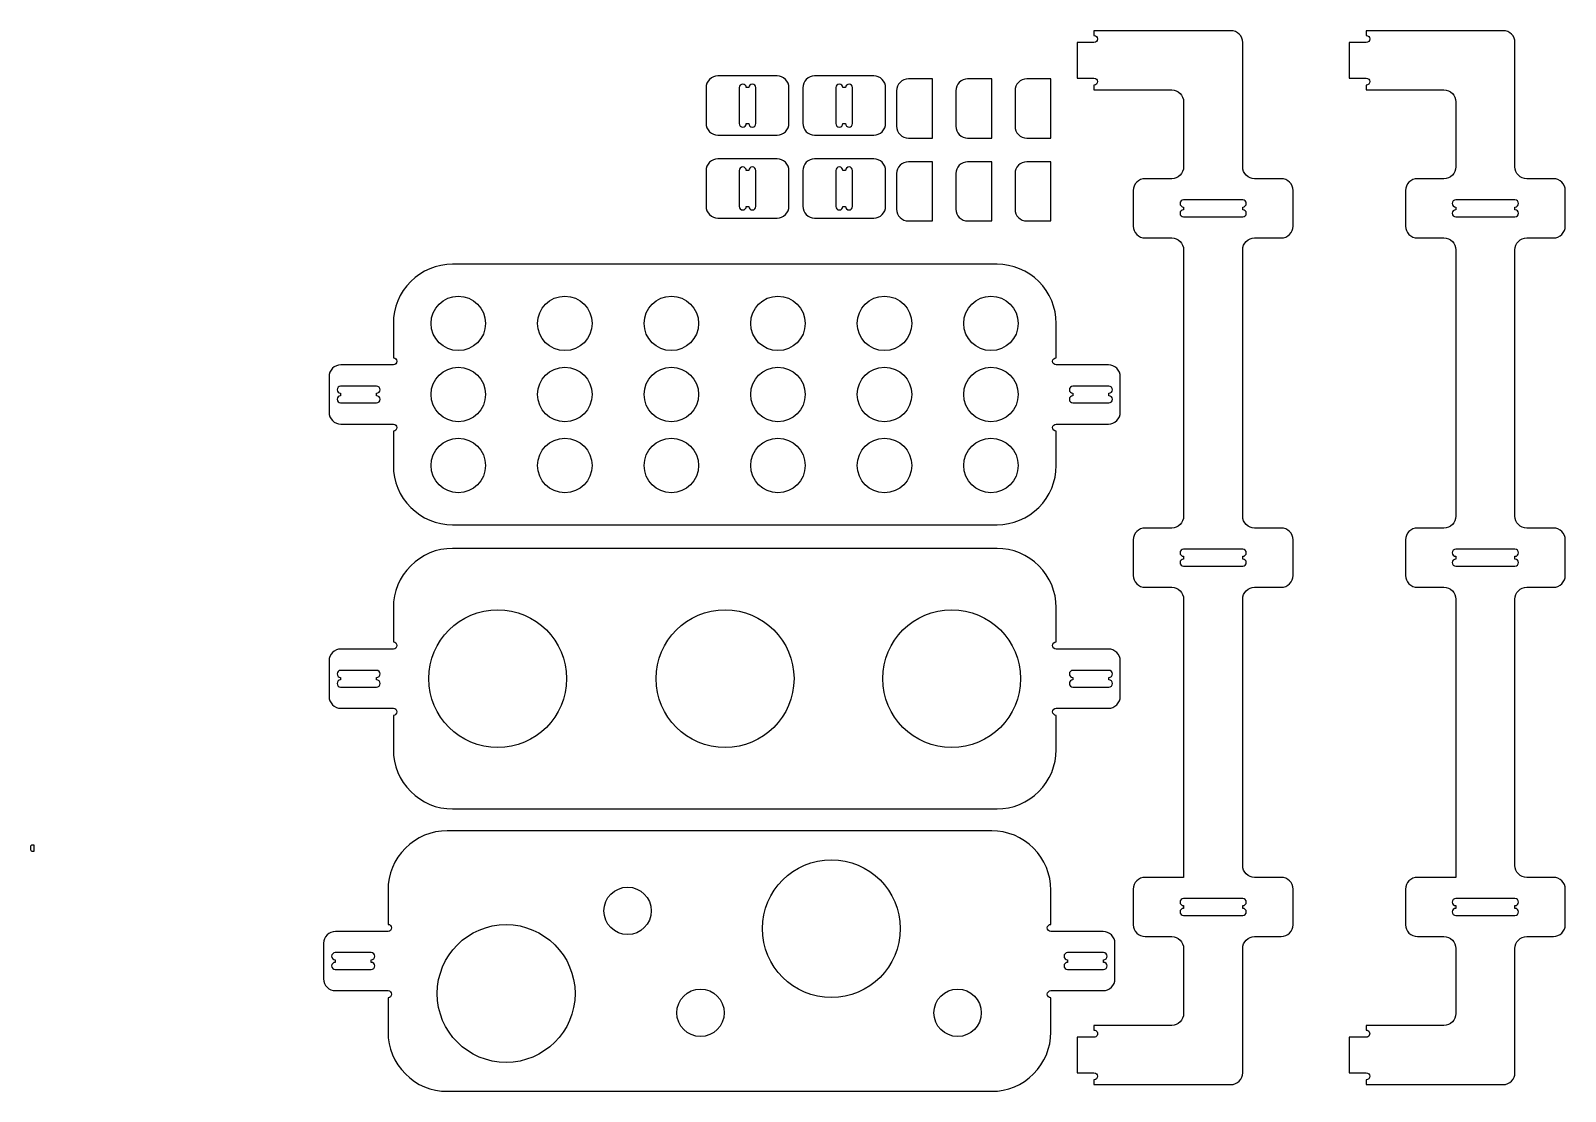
# Model space of a CAD drawing. Header units: millimetres. Extents: x -226 to 1070, y 36 to 931.
import ezdxf

# ---------------------------------------------------------------- set-up
doc = ezdxf.new("R2010")
doc.units = ezdxf.units.MM
doc.header["$MEASUREMENT"] = 0
doc.layers.add('exteriors', color=173, linetype='Continuous', true_color=0x4e53ff)
doc.layers.add('interiors', color=4, linetype='Continuous', true_color=0x00e5fb)

msp = doc.modelspace()

# ---------------------------------------------------------------- linework, layer by layer
at = {"layer": 'exteriors'}
for points in [[(672.2, 885.5), (672.2, 881.5), (737.9, 881.5, -0.414214), (747.9, 871.5), (747.9, 816.5, -0.414214), (737.9, 806.5), (715.4, 806.5, 0.414214), (705.4, 796.5), (705.4, 766.5, 0.414214), (715.4, 756.5), (737.9, 756.5, -0.414214), (747.9, 746.5), (747.9, 521.5, -0.414214), (737.9, 511.5), (715.4, 511.5, 0.414214), (705.4, 501.5), (705.4, 471.5, 0.414214), (715.4, 461.5), (737.9, 461.5, -0.414214), (747.9, 451.5), (747.9, 216.5), (715.4, 216.5, 0.414214), (705.4, 206.5), (705.4, 176.5, 0.414214), (715.4, 166.5), (737.9, 166.5, -0.414214), (747.9, 156.5), (747.9, 101.5, -0.414214), (737.9, 91.5), (672.2, 91.5), (672.2, 87.5, -1.005375), (672.2, 81.5), (657.9, 81.5), (657.9, 51.5), (672.2, 51.5, -1), (672.2, 45.5), (672.2, 41.5), (787.9, 41.5, 0.414214), (797.9, 51.5), (797.9, 156.5, -0.414214), (807.9, 166.5), (830.4, 166.5, 0.414214), (840.4, 176.5), (840.4, 206.5, 0.414214), (830.4, 216.5), (807.9, 216.5, -0.414214), (797.9, 226.5), (797.9, 451.5, -0.414214), (807.9, 461.5), (830.4, 461.5, 0.414214), (840.4, 471.5), (840.4, 501.5, 0.414214), (830.4, 511.5), (807.9, 511.5, -0.414214), (797.9, 521.5), (797.9, 746.5, -0.414214), (807.9, 756.5), (830.4, 756.5, 0.414214), (840.4, 766.5), (840.4, 796.5, 0.414214), (830.4, 806.5), (807.9, 806.5, -0.414214), (797.9, 816.5), (797.9, 921.5, 0.414214), (787.9, 931.5), (672.2, 931.5), (672.2, 927.5, -1), (672.2, 921.5), (657.9, 921.5), (657.9, 891.5), (672.2, 891.5, -1), (672.2, 885.5)], [(902.2, 885.5), (902.2, 881.5), (967.9, 881.5, -0.414214), (977.9, 871.5), (977.9, 816.5, -0.414214), (967.9, 806.5), (945.4, 806.5, 0.414214), (935.4, 796.5), (935.4, 766.5, 0.414214), (945.4, 756.5), (967.9, 756.5, -0.414214), (977.9, 746.5), (977.9, 521.5, -0.414214), (967.9, 511.5), (945.4, 511.5, 0.414214), (935.4, 501.5), (935.4, 471.5, 0.414214), (945.4, 461.5), (967.9, 461.5, -0.414214), (977.9, 451.5), (977.9, 216.5), (945.4, 216.5, 0.414214), (935.4, 206.5), (935.4, 176.5, 0.414214), (945.4, 166.5), (967.9, 166.5, -0.414214), (977.9, 156.5), (977.9, 101.5, -0.414214), (967.9, 91.5), (902.2, 91.5), (902.2, 87.5, -1.005375), (902.2, 81.5), (887.9, 81.5), (887.9, 51.5), (902.2, 51.5, -1), (902.2, 45.5), (902.2, 41.5), (1017.9, 41.5, 0.414214), (1027.9, 51.5), (1027.9, 156.5, -0.414214), (1037.9, 166.5), (1060.4, 166.5, 0.414214), (1070.4, 176.5), (1070.4, 206.5, 0.414214), (1060.4, 216.5), (1037.9, 216.5, -0.414214), (1027.9, 226.5), (1027.9, 451.5, -0.414214), (1037.9, 461.5), (1060.4, 461.5, 0.414214), (1070.4, 471.5), (1070.4, 501.5, 0.414214), (1060.4, 511.5), (1037.9, 511.5, -0.414214), (1027.9, 521.5), (1027.9, 746.5, -0.414214), (1037.9, 756.5), (1060.4, 756.5, 0.414214), (1070.4, 766.5), (1070.4, 796.5, 0.414214), (1060.4, 806.5), (1037.9, 806.5, -0.414214), (1027.9, 816.5), (1027.9, 921.5, 0.414214), (1017.9, 931.5), (902.2, 931.5), (902.2, 927.5, -1), (902.2, 921.5), (887.9, 921.5), (887.9, 891.5), (902.2, 891.5, -1), (902.2, 885.5)], [(414.5, 853.3), (414.5, 883.3, 0.414214), (404.5, 893.3), (354.5, 893.3, 0.414214), (344.5, 883.3), (344.5, 853.3, 0.414214), (354.5, 843.3), (404.5, 843.3, 0.414214), (414.5, 853.3)], [(496.2, 853.3), (496.2, 883.3, 0.414214), (486.2, 893.3), (436.2, 893.3, 0.414214), (426.2, 883.3), (426.2, 853.3, 0.414214), (436.2, 843.3), (486.2, 843.3, 0.414214), (496.2, 853.3)], [(515.5, 840.8), (535.9, 840.8), (535.9, 890.8), (515.5, 890.8, 0.414214), (505.5, 880.8), (505.5, 850.8, 0.414214), (515.5, 840.8)], [(565.5, 840.8), (585.9, 840.8), (585.9, 890.8), (565.5, 890.8, 0.414214), (555.5, 880.8), (555.5, 850.8, 0.414214), (565.5, 840.8)], [(615.5, 840.8), (635.9, 840.8), (635.9, 890.8), (615.5, 890.8, 0.414214), (605.5, 880.8), (605.5, 850.8, 0.414214), (615.5, 840.8)], [(414.5, 783.3), (414.5, 813.3, 0.414214), (404.5, 823.3), (354.5, 823.3, 0.414214), (344.5, 813.3), (344.5, 783.3, 0.414214), (354.5, 773.3), (404.5, 773.3, 0.414214), (414.5, 783.3)], [(496.2, 783.3), (496.2, 813.3, 0.414214), (486.2, 823.3), (436.2, 823.3, 0.414214), (426.2, 813.3), (426.2, 783.3, 0.414214), (436.2, 773.3), (486.2, 773.3, 0.414214), (496.2, 783.3)], [(515.5, 770.8), (535.9, 770.8), (535.9, 820.8), (515.5, 820.8, 0.414214), (505.5, 810.8), (505.5, 780.8, 0.414214), (515.5, 770.8)], [(565.5, 770.8), (585.9, 770.8), (585.9, 820.8), (565.5, 820.8, 0.414214), (555.5, 810.8), (555.5, 780.8, 0.414214), (565.5, 770.8)], [(615.5, 770.8), (635.9, 770.8), (635.9, 820.8), (615.5, 820.8, 0.414214), (605.5, 810.8), (605.5, 780.8, 0.414214), (615.5, 770.8)], [(80.3, 649.3), (36, 649.3, 0.414214), (26, 639.3), (26, 609.3, 0.414214), (36, 599.3), (80.3, 599.3, -1), (80.3, 593.3), (80.3, 564.3, 0.414214), (130.3, 514.3), (590.3, 514.3, 0.414214), (640.3, 564.3), (640.3, 593.3, -1), (640.3, 599.3), (684.4, 599.3, 0.414214), (694.4, 609.3), (694.4, 639.3, 0.414214), (684.4, 649.3), (640.3, 649.3, -1), (640.3, 655.3), (640.3, 684.3, 0.414214), (590.3, 734.3), (130.3, 734.3, 0.414214), (80.3, 684.3), (80.3, 655.3, -1), (80.3, 649.3)], [(80.3, 409.3), (36, 409.3, 0.414214), (26, 399.3), (26, 369.3, 0.414214), (36, 359.3), (80.3, 359.3, -1), (80.3, 353.3), (80.3, 324.3, 0.414214), (130.3, 274.3), (590.3, 274.3, 0.414214), (640.3, 324.3), (640.3, 353.3, -1), (640.3, 359.3), (684.4, 359.3, 0.414214), (694.4, 369.3), (694.4, 399.3, 0.414214), (684.4, 409.3), (640.3, 409.3, -1), (640.3, 415.3), (640.3, 444.3, 0.414214), (590.3, 494.3), (130.3, 494.3, 0.414214), (80.3, 444.3), (80.3, 415.3, -1), (80.3, 409.3)], [(75.8, 170.8), (31.4, 170.8, 0.414214), (21.4, 160.8), (21.4, 130.8, 0.414214), (31.4, 120.8), (75.8, 120.8, -1), (75.8, 114.8), (75.8, 85.8, 0.414214), (125.8, 35.8), (585.8, 35.8, 0.414214), (635.8, 85.8), (635.8, 114.8, -1), (635.8, 120.8), (679.9, 120.8, 0.414214), (689.9, 130.8), (689.9, 160.8, 0.414214), (679.9, 170.8), (635.8, 170.8, -1), (635.8, 176.8), (635.8, 205.8, 0.414214), (585.8, 255.8), (125.8, 255.8, 0.414214), (75.8, 205.8), (75.8, 176.8, -1), (75.8, 170.8)], [(-225.1, 238.7), (-223, 238.7), (-223, 243.8), (-225.1, 243.8, 0.414214), (-226.1, 242.8), (-226.1, 239.7, 0.414214), (-225.1, 238.7)]]:
    msp.add_lwpolyline(points, format="xyb", dxfattribs=at)
at = {"layer": 'interiors'}
for points in [[(372.5, 883.4), (372.5, 853.1, 1), (378.5, 853.1), (380.6, 853.1, 1), (386.6, 853.1), (386.6, 883.4, 1), (380.6, 883.4), (378.5, 883.4, 1), (372.5, 883.4)], [(454.1, 883.4), (454.1, 853.1, 1), (460.1, 853.1), (462.3, 853.1, 1), (468.3, 853.1), (468.3, 883.4, 1), (462.3, 883.4), (460.1, 883.4, 1), (454.1, 883.4)], [(372.5, 813.4), (372.5, 783.1, 1), (378.5, 783.1), (380.6, 783.1, 1), (386.6, 783.1), (386.6, 813.4, 1), (380.6, 813.4), (378.5, 813.4, 1), (372.5, 813.4)], [(454.1, 813.4), (454.1, 783.1, 1), (460.1, 783.1), (462.3, 783.1, 1), (468.3, 783.1), (468.3, 813.4, 1), (462.3, 813.4), (460.1, 813.4, 1), (454.1, 813.4)], [(797.9, 788.6), (747.9, 788.6, 1), (747.9, 782.6), (747.9, 780.3, 1), (747.9, 774.3), (797.9, 774.3, 1), (797.9, 780.3), (797.9, 782.6, 1), (797.9, 788.6)], [(1027.9, 788.6), (977.9, 788.6, 1), (977.9, 782.6), (977.9, 780.3, 1), (977.9, 774.3), (1027.9, 774.3, 1), (1027.9, 780.3), (1027.9, 782.6, 1), (1027.9, 788.6)], [(66.1, 631.3), (35.8, 631.3, 1), (35.8, 625.3), (35.8, 623.2, 1), (35.8, 617.2), (66.1, 617.2, 1), (66.1, 623.2), (66.1, 625.3, 1), (66.1, 631.3)], [(684.8, 623.2), (684.8, 625.3, 1), (684.8, 631.3), (654.4, 631.3, 1), (654.4, 625.3), (654.4, 623.2, 1), (654.4, 617.2), (684.8, 617.2, 1), (684.8, 623.2)], [(797.9, 493.6), (747.9, 493.6, 1), (747.9, 487.6), (747.9, 485.3, 1), (747.9, 479.3), (797.9, 479.3, 1), (797.9, 485.3), (797.9, 487.6, 1), (797.9, 493.6)], [(1027.9, 493.6), (977.9, 493.6, 1), (977.9, 487.6), (977.9, 485.3, 1), (977.9, 479.3), (1027.9, 479.3, 1), (1027.9, 485.3), (1027.9, 487.6, 1), (1027.9, 493.6)], [(66.1, 391.3), (35.8, 391.3, 1), (35.8, 385.3), (35.8, 383.2, 1), (35.8, 377.2), (66.1, 377.2, 1), (66.1, 383.2), (66.1, 385.3, 1), (66.1, 391.3)], [(684.8, 383.2), (684.8, 385.3, 1), (684.8, 391.3), (654.4, 391.3, 1), (654.4, 385.3), (654.4, 383.2, 1), (654.4, 377.2), (684.8, 377.2, 1), (684.8, 383.2)], [(747.9, 198.6, 1), (747.9, 192.6), (747.9, 190.3, 1), (747.9, 184.3), (797.9, 184.3, 1), (797.9, 190.3), (797.9, 192.6, 1), (797.9, 198.6), (747.9, 198.6)], [(977.9, 198.6, 1), (977.9, 192.6), (977.9, 190.3, 1), (977.9, 184.3), (1027.9, 184.3, 1), (1027.9, 190.3), (1027.9, 192.6, 1), (1027.9, 198.6), (977.9, 198.6)], [(61.6, 152.9), (31.2, 152.9, 1), (31.2, 146.9), (31.2, 144.7, 1), (31.2, 138.7), (61.6, 138.7, 1), (61.6, 144.7), (61.6, 146.9, 1), (61.6, 152.9)], [(680.3, 144.7), (680.3, 146.9, 1), (680.3, 152.9), (649.9, 152.9, 1), (649.9, 146.9), (649.9, 144.7, 1), (649.9, 138.7), (680.3, 138.7, 1), (680.3, 144.7)]]:
    msp.add_lwpolyline(points, format="xyb", dxfattribs=at)
for centre, radius in [((135.2, 684.3), 23), ((225.2, 684.3), 23), ((315.2, 684.3), 23), ((405.2, 684.3), 23), ((495.2, 684.3), 23), ((585.2, 684.3), 23), ((135.2, 624.3), 23), ((225.2, 624.3), 23), ((315.2, 624.3), 23), ((405.2, 624.3), 23), ((495.2, 624.3), 23), ((585.2, 624.3), 23), ((135.2, 564.3), 23), ((225.2, 564.3), 23), ((315.2, 564.3), 23), ((405.2, 564.3), 23), ((495.2, 564.3), 23), ((585.2, 564.3), 23), ((168.5, 384.3), 58.2), ((360.6, 384.3), 58.2), ((552, 384.3), 58.2), ((450.4, 173.2), 58.2), ((278.2, 188.2), 20), ((175.6, 118.4), 58.2), ((339.8, 102.1), 20), ((557, 102.1), 20)]:
    msp.add_circle(centre, radius, dxfattribs=at)

doc.saveas('drawing.dxf')
